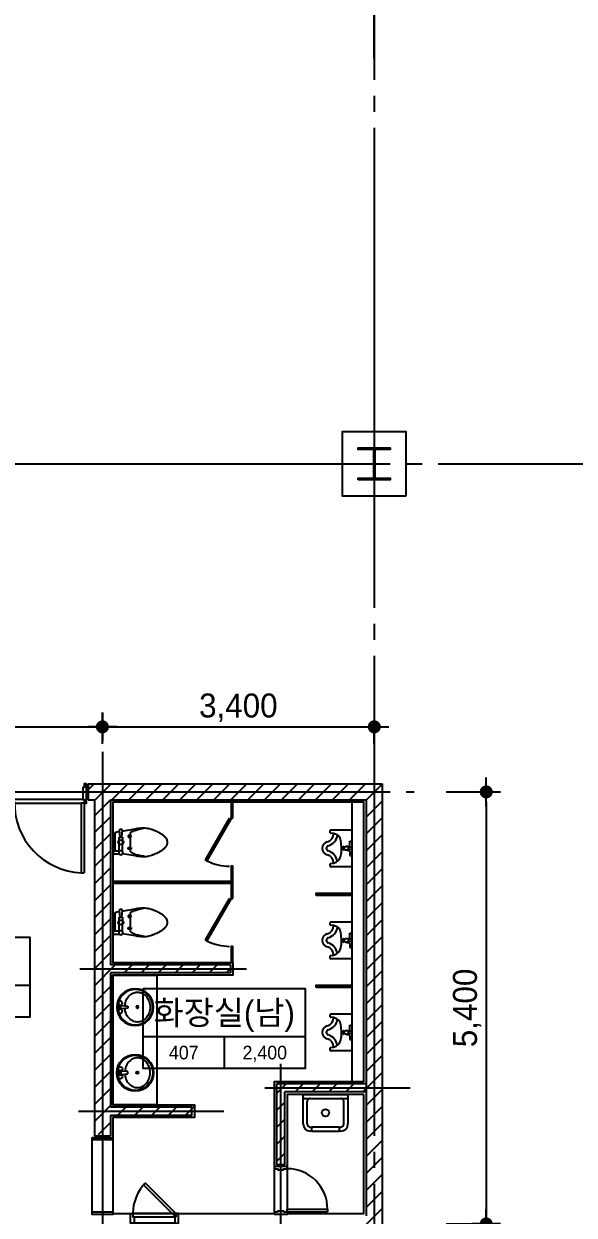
# Model space of a CAD drawing. Extents: x 14243673 to 14321835, y -1804798 to -1750552.
# Drawn here: x 14257290 to 14264173, y -1785939 to -1771049 of the extents above; entities that cross this region are included whole.
import ezdxf
from ezdxf.enums import TextEntityAlignment as Align

# ---------------------------------------------------------------- set-up
doc = ezdxf.new("R2010")
doc.units = 0
doc.header["$LTSCALE"] = 100
doc.header["$MEASUREMENT"] = 0
doc.header["$PDSIZE"] = -10
doc.linetypes.add('CEN', pattern=[66, 60, -2, 2, -2])
doc.layers.get('0').update_dxf_attribs({"linetype": 'CONTINUOUS'})
doc.layers.get('Defpoints').update_dxf_attribs({"linetype": 'CONTINUOUS'})
for name, color, linetype in [('8', 8, 'CONTINUOUS'), ('CEN', 1, 'CEN'), ('COL', 2, 'CONTINUOUS'), ('col2', 3, 'CONTINUOUS'), ('DIM', 7, 'CONTINUOUS'), ('EQP', 1, 'CONTINUOUS'), ('FIN', 5, 'CONTINUOUS'), ('HAT', 5, 'CONTINUOUS'), ('K-TOILET', 11, 'CONTINUOUS'), ('TEXT1', 7, 'CONTINUOUS'), ('TO', 6, 'CONTINUOUS'), ('WALL-1', 7, 'CONTINUOUS'), ('WALLBR', 3, 'CONTINUOUS'), ('WID', 4, 'CONTINUOUS'), ('WINE', 8, 'CONTINUOUS')]:
    doc.layers.add(name, color=color, linetype=linetype)
doc.styles.add('HY울를도M', font='HYWULM.TTF')
doc.styles.add('굴림', font='H2HDRM.TTF')
doc.dimstyles.new('DIM100', dxfattribs={"dimtxt": 300, "dimasz": 120, "dimexe": 1, "dimexo": 100, "dimgap": 60, "dimtad": 1, "dimdec": 4, "dimzin": 0, "dimdsep": 46, "dimlunit": 6, "dimtxsty": '굴림', "dimblk": 'DOTT', "dimcen": 0.09, "dimadec": 0, "dimazin": 0, "dimtfac": 1, "dimtdec": 4, "dimtofl": 0, "dimtmove": 2, "dimatfit": 2, "dimldrblk": 'DOTT', "dimfxl": 1, "dimtolj": 1, "dimtzin": 0, "dimarcsym": 0})
doc.dimstyles.new('DIM50', dxfattribs={"dimscale": 50, "dimtxt": 3, "dimasz": 1.2, "dimexe": 1, "dimexo": 1, "dimgap": 0.6, "dimtad": 1, "dimdec": 4, "dimzin": 0, "dimdsep": 46, "dimlunit": 6, "dimtxsty": '굴림', "dimblk": 'DOTT', "dimcen": 0.09, "dimadec": 0, "dimazin": 0, "dimtfac": 1, "dimtdec": 4, "dimtofl": 0, "dimtmove": 2, "dimatfit": 2, "dimldrblk": 'DOTT', "dimfxl": 1, "dimtolj": 1, "dimtzin": 0, "dimarcsym": 0})
pattern_1 = [(45, (1561426.7, -3035737.57), (-106.0660172, 106.0660172), [])]

# ---------------------------------------------------------------- blocks, each defined once
blk = doc.blocks.new('TT1')
at = {"layer": 'TEXT1'}
for p, q in [((-1013, -600), (1013, -600)), ((0, -600), (0, -1000))]:
    blk.add_line(p, q, dxfattribs=at)
blk.add_lwpolyline([(-1013, 0), (1013, 0), (1013, -1000), (-1013, -1000)], close=True, dxfattribs=at)
blk = doc.blocks.new('DOTT')
for p, q in [((0, 1.5), (0, -1.5)), ((-1.5, 0), (1.5, 0))]:
    blk.add_line(p, q)
at = {"color": 6, "const_width": 0.68}
blk.add_lwpolyline([(-0.34, 0, 1), (0.34, 0, 1)], format="xyb", close=True, dxfattribs=at)
blk = doc.blocks.new('*D153')
at = {"layer": 'Defpoints', "color": 0, "lineweight": -3}
for p in [(14262273, -1780649), (14262273, -1786049), (14263073, -1786049)]:
    blk.add_point(p, dxfattribs=at)
at = {"layer": 'DIM', "color": 7, "lineweight": -2}
for p, q in [((14262573, -1780649), (14263173, -1780649)), ((14263073, -1780769), (14263073, -1785929)), ((14262573, -1786049), (14263173, -1786049))]:
    blk.add_line(p, q, dxfattribs=at)
at = {"layer": 'DIM', "color": 7, "lineweight": -2, "xscale": 120, "yscale": 120, "zscale": 120}
for p, rotation in [((14263073, -1780649), 90), ((14263073, -1786049), 270)]:
    blk.add_blockref('DOTT', p, dxfattribs=dict(at, rotation=rotation))
at = {"layer": 'DIM', "color": 3, "insert": (14262835, -1783349), "char_height": 300, "attachment_point": 5, "rotation": 90, "style": '굴림'}
blk.add_mtext('\\A1;5,400', dxfattribs=at)
blk = doc.blocks.new('*D154')
at = {"layer": 'Defpoints', "color": 0, "lineweight": -3}
for p in [(14262273, -1786049), (14262273, -1787249), (14263073, -1787249)]:
    blk.add_point(p, dxfattribs=at)
at = {"layer": 'DIM', "color": 7, "lineweight": -2}
for p, q in [((14262573, -1786049), (14263173, -1786049)), ((14263073, -1786169), (14263073, -1787129)), ((14262573, -1787249), (14263173, -1787249))]:
    blk.add_line(p, q, dxfattribs=at)
at = {"layer": 'DIM', "color": 7, "lineweight": -2, "xscale": 120, "yscale": 120, "zscale": 120}
for p, rotation in [((14263073, -1786049), 90), ((14263073, -1787249), 270)]:
    blk.add_blockref('DOTT', p, dxfattribs=dict(at, rotation=rotation))
at = {"layer": 'DIM', "color": 3, "insert": (14262834, -1786649), "char_height": 300, "attachment_point": 5, "rotation": 90, "style": '굴림'}
blk.add_mtext('\\A1;1,200', dxfattribs=at)
blk = doc.blocks.new('D600')
at = {"layer": 'WID'}
for p, q in [((0, -255), (0, 255)), ((80, 255), (80, -255)), ((120, -270), (120, 270))]:
    blk.add_line(p, q, dxfattribs=at)
for points in [[(90, 300), (120, 300), (120, 270), (80, 270), (80, 255), (0, 255), (0, 270), (0, 270), (0, 300), (90, 300)], [(120, -270), (97, -247), (478, 135), (502, 112)], [(90, -300), (120, -300), (120, -270), (80, -270), (80, -255), (0, -255), (0, -270), (0, -270), (0, -300), (90, -300)]]:
    blk.add_lwpolyline(points, dxfattribs=at)
blk.add_lwpolyline([(120, -270), (502, 112, 0.198912), (120, 270, 0.198912)], format="xyb", dxfattribs=at)
blk = doc.blocks.new('LA-013')
at = {"layer": 'K-TOILET', "color": 11, "linetype": 'Continuous'}
for p, q in [((-280, 0), (280, 0)), ((-280, -370), (-280, 0)), ((280, 0), (280, -370)), ((-270, -50), (270, -50)), ((-230, -370), (-230, -90)), ((230, -370), (230, -90)), ((-190, -410), (-170, -410)), ((-170, -460), (-170, -405)), ((-170, -405), (170, -405)), ((170, -405), (170, -460)), ((170, -410), (190, -410)), ((-170, -460), (-190, -460)), ((-170, -465), (-170, -460)), ((170, -465), (-170, -465)), ((170, -460), (170, -465)), ((190, -460), (170, -460))]:
    blk.add_line(p, q, dxfattribs=at)
blk.add_circle((0, -230), 45, dxfattribs=at)
for centre, radius, start, end in [((-270, -40), 10, 180, 270), ((-190, -90), 40, 90, 180), ((190, -90), 40, 0, 90), ((270, -40), 10, 270, 0), ((-190, -370), 90, 180, 270), ((-190, -370), 40, 180, 270), ((190, -370), 40, 270, 0), ((190, -370), 90, 270, 0)]:
    blk.add_arc(centre, radius, start, end, dxfattribs=at)
blk = doc.blocks.new('*D164')
at = {"layer": 'Defpoints', "color": 0, "lineweight": -3, "ltscale": 3}
for p in [(14258273, -1779836), (14254473, -1780149), (14258273, -1780149)]:
    blk.add_point(p, dxfattribs=at)
at = {"layer": 'DIM', "color": 7, "lineweight": -2, "ltscale": 3}
for p, q in [((14254473, -1780049), (14254473, -1779835)), ((14254593, -1779836), (14258153, -1779836)), ((14258273, -1780049), (14258273, -1779835))]:
    blk.add_line(p, q, dxfattribs=at)
at = {"layer": 'DIM', "color": 7, "lineweight": -2, "ltscale": 3, "xscale": 120, "yscale": 120, "zscale": 120, "rotation": 180}
blk.add_blockref('DOTT', (14254473, -1779836), dxfattribs=at)
at = {"layer": 'DIM', "color": 7, "lineweight": -2, "ltscale": 3, "xscale": 120, "yscale": 120, "zscale": 120}
blk.add_blockref('DOTT', (14258273, -1779836), dxfattribs=at)
at = {"layer": 'DIM', "color": 3, "ltscale": 3, "insert": (14256373, -1779597), "char_height": 300, "attachment_point": 5, "style": '굴림'}
blk.add_mtext('\\A1;3,800', dxfattribs=at)
blk = doc.blocks.new('*D165')
at = {"layer": 'Defpoints', "color": 0, "lineweight": -3, "ltscale": 3}
for p in [(14261673, -1779836), (14258273, -1780149), (14261673, -1780149)]:
    blk.add_point(p, dxfattribs=at)
at = {"layer": 'DIM', "color": 7, "lineweight": -2, "ltscale": 3}
for p, q in [((14258273, -1780049), (14258273, -1779835)), ((14258393, -1779836), (14261553, -1779836)), ((14261673, -1780049), (14261673, -1779835))]:
    blk.add_line(p, q, dxfattribs=at)
at = {"layer": 'DIM', "color": 7, "lineweight": -2, "ltscale": 3, "xscale": 120, "yscale": 120, "zscale": 120, "rotation": 180}
blk.add_blockref('DOTT', (14258273, -1779836), dxfattribs=at)
at = {"layer": 'DIM', "color": 7, "lineweight": -2, "ltscale": 3, "xscale": 120, "yscale": 120, "zscale": 120}
blk.add_blockref('DOTT', (14261673, -1779836), dxfattribs=at)
at = {"layer": 'DIM', "color": 3, "ltscale": 3, "insert": (14259973, -1779597), "char_height": 300, "attachment_point": 5, "style": '굴림'}
blk.add_mtext('\\A1;3,400', dxfattribs=at)
blk = doc.blocks.new('*D191')
at = {"layer": 'Defpoints', "color": 0, "lineweight": -3}
for p in [(14261673, -1770549), (14256173, -1771773), (14261673, -1771773)]:
    blk.add_point(p, dxfattribs=at)
at = {"layer": 'DIM', "color": 7, "lineweight": -2}
for p, q in [((14256173, -1771473), (14256173, -1770449)), ((14256293, -1770549), (14261553, -1770549)), ((14261673, -1771473), (14261673, -1770449))]:
    blk.add_line(p, q, dxfattribs=at)
at = {"layer": 'DIM', "color": 7, "lineweight": -2, "xscale": 120, "yscale": 120, "zscale": 120, "rotation": 180}
blk.add_blockref('DOTT', (14256173, -1770549), dxfattribs=at)
at = {"layer": 'DIM', "color": 7, "lineweight": -2, "xscale": 120, "yscale": 120, "zscale": 120}
blk.add_blockref('DOTT', (14261673, -1770549), dxfattribs=at)
at = {"layer": 'DIM', "color": 3, "insert": (14258923, -1770311), "char_height": 300, "attachment_point": 5, "style": '굴림'}
blk.add_mtext('\\A1;5,500', dxfattribs=at)
blk = doc.blocks.new('2URIN01')
at = {"color": 0}
for p, q in [((-230, -265), (-230, 0)), ((-230, 0), (230, 0)), ((-90, -25), (-90, 0)), ((-15, 0), (-15, -50)), ((15, 0), (15, -50)), ((90, -25), (90, 0)), ((230, 0), (230, -265)), ((-40, -25), (-90, -25)), ((-25, -40), (-40, -25)), ((-25, -65), (-25, -40)), ((-25, -110), (-25, -105)), ((-25, -105), (25, -105)), ((25, -110), (-25, -110)), ((-10, -95), (-10, -105)), ((10, -95), (10, -105)), ((25, -40), (40, -25)), ((25, -65), (25, -40)), ((25, -105), (25, -110)), ((40, -25), (90, -25)), ((-195, -270), (-225, -270)), ((-185, -230), (-190, -265)), ((190, -265), (185, -230)), ((225, -270), (195, -270))]:
    blk.add_line(p, q, dxfattribs=at)
blk.add_circle((0, -70), 25, dxfattribs=at)
for centre, radius, start, end in [((-78, -245), 108, 98.077, 171.8699), ((40, -1080), 951, 92.4153, 98.077), ((15, -482), 352, 77.0924, 92.4153), ((66, -257), 122, 12.9607, 77.0924), ((-225, -265), 5, 180, 270), ((-195, -265), 5, 270, 0), ((-185, -339), 109, 15.3921, 90), ((-185, -339), 159, 15.3921, 82.7797), ((0, -288), 33, 195.3921, 344.6079), ((185, -339), 159, 98.3981, 164.6079), ((185, -339), 109, 90, 164.6079), ((196, -264), 5.89, 188.1301, 261.8699), ((225, -265), 5, 270, 0), ((0, -288), 83, 195.3921, 344.6079)]:
    blk.add_arc(centre, radius, start, end, dxfattribs=at)
blk = doc.blocks.new('2LAVA01', base_point=(376, 233))
at = {"color": 0}
for p, q in [((346, 203), (405, 203)), ((346, 175), (349, 175)), ((354, 170), (362, 94)), ((390, 94), (397, 170)), ((402, 175), (405, 175)), ((362, 94), (390, 94))]:
    blk.add_line(p, q, dxfattribs=at)
blk.add_lwpolyline([(358, 132, 0.064435), (303, 121, 0.091719), (244, 87, 0.103599), (203, 34, 0.113912), (190, -25, 0.113912), (203, -84, 0.103599), (244, -137, 0.091719), (303, -171, 0.084785), (376, -183, 0.084785), (448, -171, 0.091719), (507, -137, 0.103599), (548, -84, 0.113912), (562, -25, 0.113912), (548, 34, 0.103599), (507, 87, 0.091719), (448, 121, 0.064435), (393, 132, 0.084785)], format="xyb", dxfattribs=at)
for centre, radius in [((376, 3), 230), ((376, 3), 220), ((326, 189), 25), ((376, 189), 8), ((426, 189), 25), ((376, -25), 15)]:
    blk.add_circle(centre, radius, dxfattribs=at)
for centre, start, end in [((349, 170), 5.3909, 90), ((402, 170), 90, 174.6091)]:
    blk.add_arc(centre, 5, start, end, dxfattribs=at)
blk = doc.blocks.new('001')
at = {"layer": 'EQP'}
for p, q in [((0, 165), (10, 160)), ((10, 160), (10, 100)), ((85, 150), (10, 150)), ((280, 170), (122, 142)), ((10, 100), (0, 95)), ((85, 110), (10, 110)), ((80, 115), (80, 15)), ((120, 115), (120, 15)), ((190, 85), (190, 65)), ((230, 85), (190, 85)), ((190, 65), (230, 65)), ((220, 115), (220, 85)), ((220, 65), (220, 0)), ((220, 0), (220, -65)), ((230, 65), (230, 85)), ((80, -15), (80, -65)), ((80, -65), (120, -65)), ((120, -65), (120, -15)), ((190, -85), (190, -65)), ((190, -65), (230, -65)), ((230, -85), (190, -85)), ((220, -85), (220, -115)), ((230, -65), (230, -85))]:
    blk.add_line(p, q, dxfattribs=at)
for points in [[(31, 110, 0.018932), (30, 75), (30, 0), (30, -75, 0.024922), (32, -121, 0.25497), (35, -125, 0.056948), (39, -127, 0.016043), (55, -130), (86, -136)], [(90, -65), (85, -150, 1.060552), (115, -150), (110, -65)], [(114, -141), (280, -170, 0.022182), (348, -179, 0.0294), (400, -180, 0.029565), (436, -177, 0.035314), (465, -170, 0.006976), (477, -166, 0.004694), (495, -160, 0.019426), (536, -144, 0.015468), (585, -120, 0.040875), (615, -101, 0.036447), (645, -75, 0.04843), (665, -50, 0.068612), (675, -30, 0.037226), (679, -14, 0.041311), (680, 0, 0.041311)]]:
    blk.add_lwpolyline(points, format="xyb", dxfattribs=at)
for centre in [(100, 130), (100, 0)]:
    blk.add_circle(centre, 25, dxfattribs=at)
for centre, radius, start, end in [((397, -129), 303, 112.8053, 116.5651), ((412, -593), 775, 94.7636, 99.8466), ((371, -66), 234, 105.9454, 112.8053), ((471, -417), 599, 101.6565, 105.9454), ((385, -261), 441, 88.0277, 94.7636), ((418, -160), 337, 94.3987, 101.6565), ((390, -123), 304, 81.2538, 88.0277), ((403, -34), 213, 73.1639, 81.2538), ((333, -266), 456, 71.5651, 73.1639), ((159, -789), 1007, 70.4892, 71.5651), ((307, -370), 562, 66.0375, 70.4892), ((100, 0), 35, 124.8499, 235.1501), ((100, 0), 35, 304.8499, 55.1501), ((224, 115), 3.54, 126.8699, 180), ((326, -22), 174, 119.5675, 126.8699), ((474, -283), 475, 116.5651, 119.5675), ((175, -667), 887, 62.4927, 66.0375), ((485, -73), 217, 53.1301, 62.4927), ((451, -117), 273, 44.7808, 53.1301), ((528, -41), 165, 33.6901, 44.7808), ((596, 4), 82.6, 17.9901, 33.6901), ((572, -3), 108, 9.4623, 17.9901), ((592, 0), 87.7, 0, 9.4623), ((232, -115), 12.3, 180, 225), ((262, -85), 54.8, 225, 245.9278), ((359, 131), 291, 245.9278, 249.444), ((454, 386), 564, 249.444, 251.9714), ((609, 862), 1064, 251.9714, 254.0546), ((544, 635), 828, 254.0546, 256.4166), ((407, 67), 244, 256.4166, 265.6013)]:
    blk.add_arc(centre, radius, start, end, dxfattribs=at)

msp = doc.modelspace()

# ---------------------------------------------------------------- hatches: boundary and pattern name
at = {"layer": 'HAT', "lineweight": -3, "ltscale": 200}
h = msp.add_hatch(dxfattribs=at)
h.set_pattern_fill('_USER,N', color=256, scale=150, angle=45, style=0, pattern_type=0)
h.set_pattern_definition(pattern_1)
h.paths.add_polyline_path([(14258093.21251, -1780549.19177), (14261773.21251, -1780549.19177), (14261773.21251, -1791149.19177), (14261573.21251, -1791149.19177), (14261573.21251, -1780749.19177), (14258093.21251, -1780749.19177)])
h = msp.add_hatch(dxfattribs=at)
h.set_pattern_fill('_USER,N', color=256, scale=150, angle=45, style=0, pattern_type=0)
h.set_pattern_definition([(45, (1561426.7, -3035717.57), (-106.0660172, 106.0660172), [])])
h.paths.add_polyline_path([(14258173.21251, -1780729.19177), (14258373.21251, -1780729.19177), (14258373.21251, -1782809.19177), (14259873.21251, -1782809.19177), (14259873.21251, -1782909.19177), (14258373.21251, -1782909.19177), (14258373.21251, -1784579.19177), (14259493.21251, -1784579.19177), (14259493.21251, -1784679.19177), (14258373.21251, -1784679.19177), (14258373.21251, -1784929.19177), (14258173.21251, -1784929.19177), (14258180.62199, -1780729.19177)])
h = msp.add_hatch(dxfattribs=at)
h.set_pattern_fill('_USER,N', color=256, scale=150, angle=45, style=0, pattern_type=0)
h.set_pattern_definition(pattern_1)
h.paths.add_polyline_path([(14261573.21251, -1784299.19177), (14260453.21251, -1784299.19177), (14260453.21251, -1785309.19177), (14260553.21251, -1785309.19177), (14260553.21251, -1784399.19177), (14261573.21251, -1784399.19177)])

# ---------------------------------------------------------------- linework, layer by layer
at = {"color": 6}
for points in [[(14260943.21251, -1781939.19177), (14261393.21251, -1781939.19177), (14261393.21251, -1781919.19177), (14260943.21251, -1781919.19177)], [(14260943.21251, -1783089.19177), (14261393.21251, -1783089.19177), (14261393.21251, -1783069.19177), (14260943.21251, -1783069.19177)]]:
    msp.add_lwpolyline(points, close=True, dxfattribs=at)
at = {"layer": '8', "ltscale": 3}
for p, q in [((14258143.21251, -1785899.19177), (14258143.21251, -1784999.19177)), ((14258403.21251, -1784999.19177), (14258403.21251, -1785899.19177))]:
    msp.add_line(p, q, dxfattribs=at)
at = {"layer": 'CEN', "linetype": 'CEN'}
for p, q in [((14261673.21251, -1759149.19177), (14261673.21251, -1799049.19177)), ((14249273.21251, -1776549.19177), (14313273.21251, -1776549.19177)), ((14258273.21251, -1780149.19177), (14258273.21251, -1799049.19177)), ((14249273.21251, -1780649.19177), (14262173.21251, -1780649.19177)), ((14257989.02155, -1782859.19177), (14260073.21251, -1782859.19177)), ((14260503.21251, -1786049.19177), (14260503.21251, -1784049.19177)), ((14260303.21251, -1784349.19177), (14262123.21251, -1784349.19177)), ((14257973.21251, -1784639.19177), (14259793.21251, -1784639.19177))]:
    msp.add_line(p, q, dxfattribs=at)
at = {"layer": 'COL'}
msp.add_lwpolyline([(14262073.21251, -1776949.19177), (14262073.21251, -1776149.19177), (14261273.21251, -1776149.19177), (14261273.21251, -1776949.19177)], close=True, dxfattribs=at)
at = {"layer": 'col2'}
msp.add_lwpolyline([(14261473.21251, -1776749.19177), (14261473.21251, -1776728.19177), (14261666.71251, -1776728.19177), (14261666.71251, -1776370.19177), (14261473.21251, -1776370.19177), (14261473.21251, -1776349.19177), (14261873.21251, -1776349.19177), (14261873.21251, -1776370.19177), (14261679.71251, -1776370.19177), (14261679.71251, -1776728.19177), (14261873.21251, -1776728.19177), (14261873.21251, -1776749.19177)], close=True, dxfattribs=at)
at = {"layer": 'FIN'}
msp.add_lwpolyline([(14260423.21251, -1785919.19177), (14260423.21251, -1784269.19177), (14261543.21251, -1784269.19177), (14261543.21251, -1782979.19177), (14261543.21251, -1782979.19177), (14261543.21251, -1782819.19177), (14261543.21251, -1782819.19177), (14261543.21251, -1780779.19177), (14261243.21251, -1780779.19177), (14261243.21251, -1780779.19177), (14258403.21251, -1780779.19177), (14258403.21251, -1782779.19177), (14259903.21251, -1782779.19177), (14259903.21251, -1782939.19177), (14258403.21251, -1782939.19177), (14258403.21251, -1784559.19177), (14259423.21251, -1784559.19177), (14259423.21251, -1784719.19177), (14258403.21251, -1784719.19177), (14258403.21251, -1785919.19177), (14260423.21251, -1785919.19177)], dxfattribs=at)
msp.add_lwpolyline([(14261543.21251, -1784429.19177), (14260583.21251, -1784429.19177), (14260583.21251, -1785919.19177), (14261543.21251, -1785919.19177)], close=True, dxfattribs=at)
at = {"layer": 'TO'}
msp.add_line((14261393.21251, -1780779.19177), (14261393.21251, -1784269.19177), dxfattribs=at)
for points in [[(14259903.21251, -1780979.19177), (14259903.21251, -1780779.19177), (14259883.21251, -1780779.19177), (14259883.21251, -1780979.19177)], [(14259903.21251, -1781979.19177), (14259903.21251, -1781579.19177), (14259883.21251, -1781579.19177), (14259883.21251, -1781979.19177)], [(14259883.21251, -1781789.19177), (14259883.21251, -1781769.19177), (14258403.21251, -1781769.19177), (14258403.21251, -1781789.19177)], [(14259903.21251, -1782779.19177), (14259903.21251, -1782579.19177), (14259883.21251, -1782579.19177), (14259883.21251, -1782779.19177)], [(14258403.21251, -1782939.19177), (14258953.21251, -1782939.19177), (14258953.21251, -1784559.19177), (14258403.21251, -1784559.19177)]]:
    msp.add_lwpolyline(points, close=True, dxfattribs=at)
for points in [[(14259863.21251, -1780979.19177), (14259880.53302, -1780989.19177), (14259580.53302, -1781508.80702), (14259563.21251, -1781498.80702), (14259863.21251, -1780979.19177)], [(14259863.21251, -1781979.19177), (14259880.53302, -1781989.19177), (14259580.53302, -1782508.80702), (14259563.21251, -1782498.80702), (14259863.21251, -1781979.19177)]]:
    msp.add_lwpolyline(points, dxfattribs=at)
for centre in [(14259863.90544, -1780973.5673), (14259863.90544, -1781973.5673)]:
    msp.add_arc(centre, 605.62487, 242.101874402, 269.93444447, dxfattribs=at)
at = {"layer": 'WALL-1', "color": 4}
msp.add_line((14260538.21251, -1785884.19177), (14260538.21251, -1785899.19177), dxfattribs=at)
at = {"layer": 'WALLBR'}
for p, q in [((14258093.21251, -1780549.19177), (14261773.21251, -1780549.19177)), ((14258093.21251, -1780549.19177), (14258093.21251, -1780749.19177)), ((14261773.21251, -1780549.19177), (14261773.21251, -1791149.19177)), ((14258093.21251, -1780749.19177), (14258173.21251, -1780749.19177)), ((14258173.21251, -1780749.19177), (14258173.21251, -1784949.19177)), ((14258373.21251, -1780749.19177), (14261573.21251, -1780749.19177)), ((14258373.21251, -1780749.19177), (14258373.21251, -1782809.19177)), ((14261573.21251, -1780749.19177), (14261573.21251, -1785949.19177)), ((14259873.21251, -1782809.19177), (14258373.21251, -1782809.19177)), ((14259873.21251, -1782909.19177), (14258373.21251, -1782909.19177)), ((14258373.21251, -1782909.19177), (14258373.21251, -1784589.19177)), ((14259873.21251, -1782809.19177), (14259873.21251, -1782909.19177)), ((14260453.21251, -1785309.19177), (14260453.21251, -1784299.19177)), ((14261573.21251, -1784299.19177), (14260453.21251, -1784299.19177)), ((14260553.21251, -1785309.19177), (14260553.21251, -1784399.19177)), ((14261573.21251, -1784399.19177), (14260553.21251, -1784399.19177)), ((14258373.21251, -1784689.19177), (14258373.21251, -1784949.19177)), ((14258173.21251, -1784949.19177), (14258373.21251, -1784949.19177)), ((14260553.21251, -1785309.19177), (14260453.21251, -1785309.19177))]:
    msp.add_line(p, q, dxfattribs=at)
msp.add_lwpolyline([(14258373.21251, -1784689.19177), (14259393.21251, -1784689.19177), (14259393.21251, -1784589.19177), (14258373.21251, -1784589.19177)], dxfattribs=at)
at = {"layer": 'WID'}
for points in [[(14258073.21251, -1780759.19177), (14258073.21251, -1780549.19177), (14258043.21251, -1780549.19177), (14258043.21251, -1780594.19177), (14258028.21251, -1780594.19177), (14258028.21251, -1780744.19177), (14258043.21251, -1780744.19177), (14258043.21251, -1780789.19177), (14258073.21251, -1780789.19177), (14258073.21251, -1780759.19177)], [(14258043.21251, -1780789.19177), (14258008.21251, -1780789.19177), (14258008.21251, -1781659.19177), (14258043.21251, -1781659.19177)], [(14258043.21251, -1780789.19177), (14258043.21251, -1781659.19177)], [(14260423.21251, -1785329.19177), (14260423.21251, -1785329.19177), (14260423.21251, -1785359.19177), (14260468.21251, -1785359.19177), (14260468.21251, -1785374.19177), (14260538.21251, -1785374.19177), (14260538.21251, -1785359.19177), (14260583.21251, -1785359.19177), (14260583.21251, -1785329.19177), (14260423.21251, -1785329.19177)], [(14260423.21251, -1785929.19177), (14260423.21251, -1785929.19177), (14260423.21251, -1785899.19177), (14260468.21251, -1785899.19177), (14260468.21251, -1785884.19177), (14260538.21251, -1785884.19177), (14260538.21251, -1785899.19177), (14260583.21251, -1785899.19177), (14260583.21251, -1785929.19177), (14260423.21251, -1785929.19177)], [(14260583.21251, -1785899.19177), (14260583.21251, -1785864.19177), (14261088.21251, -1785864.19177), (14261088.21251, -1785899.19177)], [(14260583.21251, -1785899.19177), (14261088.21251, -1785899.19177)]]:
    msp.add_lwpolyline(points, dxfattribs=at)
for points in [[(14258143.21251, -1784969.19177), (14258403.21251, -1784969.19177), (14258403.21251, -1784999.19177), (14258143.21251, -1784999.19177)], [(14258143.21251, -1785899.19177), (14258403.21251, -1785899.19177), (14258403.21251, -1785929.19177), (14258143.21251, -1785929.19177)]]:
    msp.add_lwpolyline(points, close=True, dxfattribs=at)
for centre, radius, start, end in [((14258044.45523, -1780788.71266), 871.23328, 178.89205271, 267.61584623), ((14260583.21251, -1785864.19177), 505, 0, 90)]:
    msp.add_arc(centre, radius, start, end, dxfattribs=at)
at = {"layer": 'WINE', "lineweight": -3, "ltscale": 200}
for p, q in [((14256303.21251, -1780789.19178), (14258008.21251, -1780789.19178)), ((14258028.21251, -1780744.19178), (14256318.21251, -1780744.19178))]:
    msp.add_line(p, q, dxfattribs=at)

# ---------------------------------------------------------------- block references
at = {"color": 6}
for name, p, rotation in [('2URIN01', (14261393.21251, -1781354.19177), 270), ('2URIN01', (14261393.21251, -1782504.19177), 270), ('2URIN01', (14261393.21251, -1783654.19177), 270), ('2LAVA01', (14258453.21251, -1784159.19177), 90)]:
    msp.add_blockref(name, p, dxfattribs=dict(at, rotation=rotation))
at = {"color": 6, "xscale": -1, "rotation": 90}
msp.add_blockref('2LAVA01', (14258453.21251, -1783339.19177), dxfattribs=at)
at = {"color": 6}
msp.add_blockref('LA-013', (14261063.21251, -1784429.19177), dxfattribs=at)
at = {"layer": 'EQP', "xscale": -1, "rotation": 180}
for p in [(14258403.21251, -1781279.19177), (14258403.21251, -1782279.19177)]:
    msp.add_blockref('001', p, dxfattribs=at)
at = {"layer": 'TEXT1'}
for p in [(14256351.48128, -1782466.48127), (14259796.96706, -1783106.94365)]:
    msp.add_blockref('TT1', p, dxfattribs=at)
at = {"layer": 'WID', "rotation": 90}
msp.add_blockref('D600', (14258923.21251, -1786039.19177), dxfattribs=at)

# ---------------------------------------------------------------- texts
at = {"layer": 'TEXT1', "style": 'HY울를도M'}
msp.add_text('화장실(남)', height=300, dxfattribs=at).set_placement((14259796.96706, -1783557.73373), align=Align.CENTER)
at = {"layer": 'TEXT1', "color": 2, "style": 'HY울를도M'}
msp.add_text('407', height=170, dxfattribs=at).set_placement((14259290.2191, -1783906.86365), align=Align.MIDDLE_CENTER)
at = {"layer": 'TEXT1', "style": 'HY울를도M'}
msp.add_text('2,400', height=170, dxfattribs=at).set_placement((14260303.71502, -1783906.86365), align=Align.MIDDLE_CENTER)

# ---------------------------------------------------------------- dimensions: what is measured, and where the dimension line sits
at = {"layer": 'DIM'}
dim = msp.add_linear_dim(base=(14261673.21251, -1770549.19177), p1=(14256173.21251, -1771773.37478), p2=(14261673.21251, -1771773.37478), dimstyle='DIM50', override={"dimscale": 100, "dimexo": 3}, dxfattribs=at)
dim.commit()
dim.dimension.update_dxf_attribs({"geometry": '*D191', "text_midpoint": (14258923.21251, -1770310.52346)})
at = {"layer": 'DIM', "ltscale": 3}
for base, p1, p2, picture, middle in [((14258273.21251, -1779835.81677), (14254473.21251, -1780149.19177), (14258273.21251, -1780149.19177), '*D164', (14256373.21251, -1779596.77855)), ((14261673.21251, -1779835.81677), (14258273.21251, -1780149.19177), (14261673.21251, -1780149.19177), '*D165', (14259973.21251, -1779596.77855))]:
    dim = msp.add_linear_dim(base=base, p1=p1, p2=p2, dimstyle='DIM100', dxfattribs=at)
    dim.commit()
    dim.dimension.update_dxf_attribs({"geometry": picture, "text_midpoint": middle})
at = {"layer": 'DIM'}
for base, p1, p2, picture, middle in [((14263073.21251, -1786049.19177), (14262273.21251, -1780649.19177), (14262273.21251, -1786049.19177), '*D153', (14262834.5442, -1783349.19177)), ((14263073.21251, -1787249.19177), (14262273.21251, -1786049.19177), (14262273.21251, -1787249.19177), '*D154', (14262834.17429, -1786649.19177))]:
    dim = msp.add_linear_dim(base=base, p1=p1, p2=p2, angle=90, dimstyle='DIM50', override={"dimscale": 100, "dimexo": 3}, dxfattribs=at)
    dim.commit()
    dim.dimension.update_dxf_attribs({"geometry": picture, "text_midpoint": middle})

doc.saveas('drawing.dxf')
